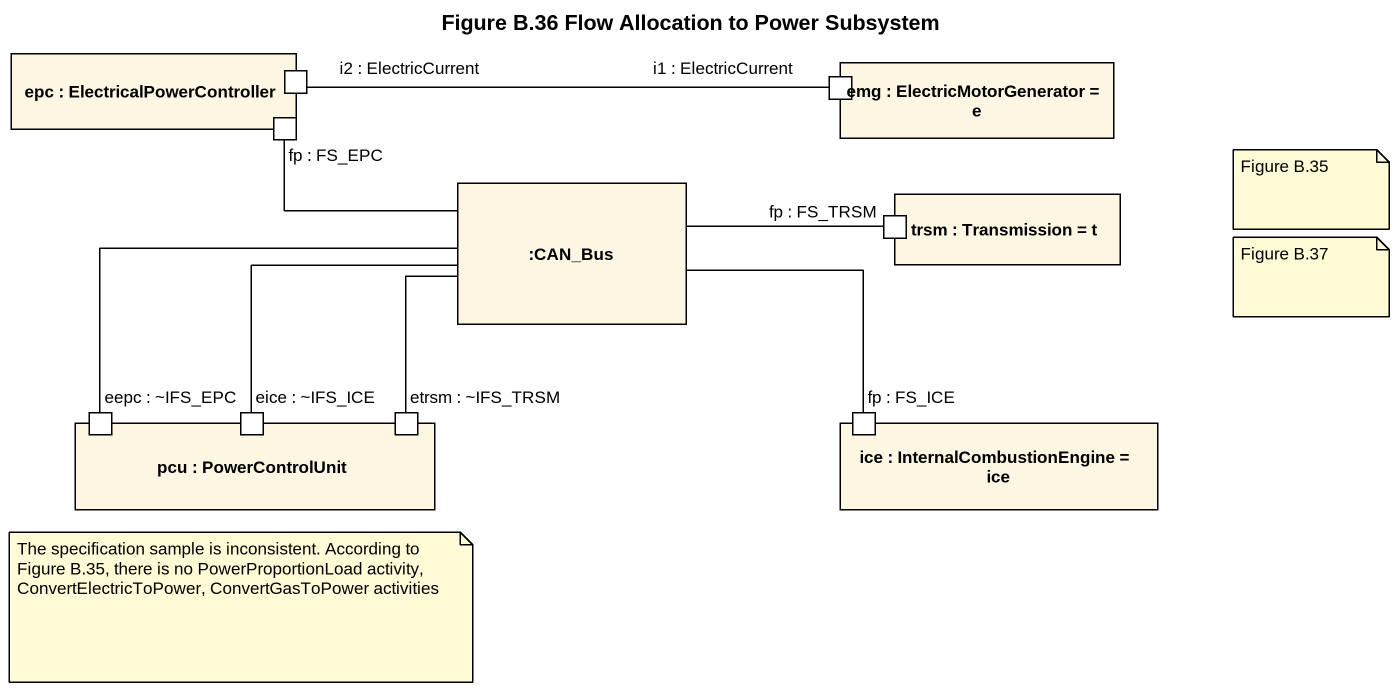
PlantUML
@startuml
title Figure B.36 Flow Allocation to Power Subsystem
rectangle "epc : ElectricalPowerController" as epc {
  port "fp : FS_EPC" as fp_FS_EPC
  port " " as port1
}
rectangle "emg : ElectricMotorGenerator = e" as emg {
  port " " as port2
}
rectangle ":CAN_Bus" as CAN_Bus
rectangle "trsm : Transmission = t" as trsm {
  port "fp : FS_TRSM" as fp_FS_TRSM
}
rectangle "pcu : PowerControlUnit" as pcu {
  port "eepc : ~IFS_EPC" as eepc_IFS_EPC
  port "eice : ~IFS_ICE" as eice_IFS_ICE
  port "etrsm : ~IFS_TRSM" as etrsm_IFS_TRSM
}
rectangle "ice : InternalCombustionEngine = ice" as ice {
  port "fp : FS_ICE" as fp_FS_ICE
}
fp_FS_EPC -right- CAN_Bus
port1 -right- port2 : i1 : ElectricCurrent\ni2 : ElectricCurrent
fp_FS_TRSM -left- CAN_Bus
eepc_IFS_EPC -right- CAN_Bus
eice_IFS_ICE -right- CAN_Bus
etrsm_IFS_TRSM -up- CAN_Bus
fp_FS_ICE -left- CAN_Bus
note as N1
  Figure B.35
end note
note as N2
  Figure B.37
end note
note as N3
  The specification sample is inconsistent. According to Figure B.35, there is no PowerProportionLoad activity, ConvertElectricToPower, ConvertGasToPower activities
end note
@enduml
